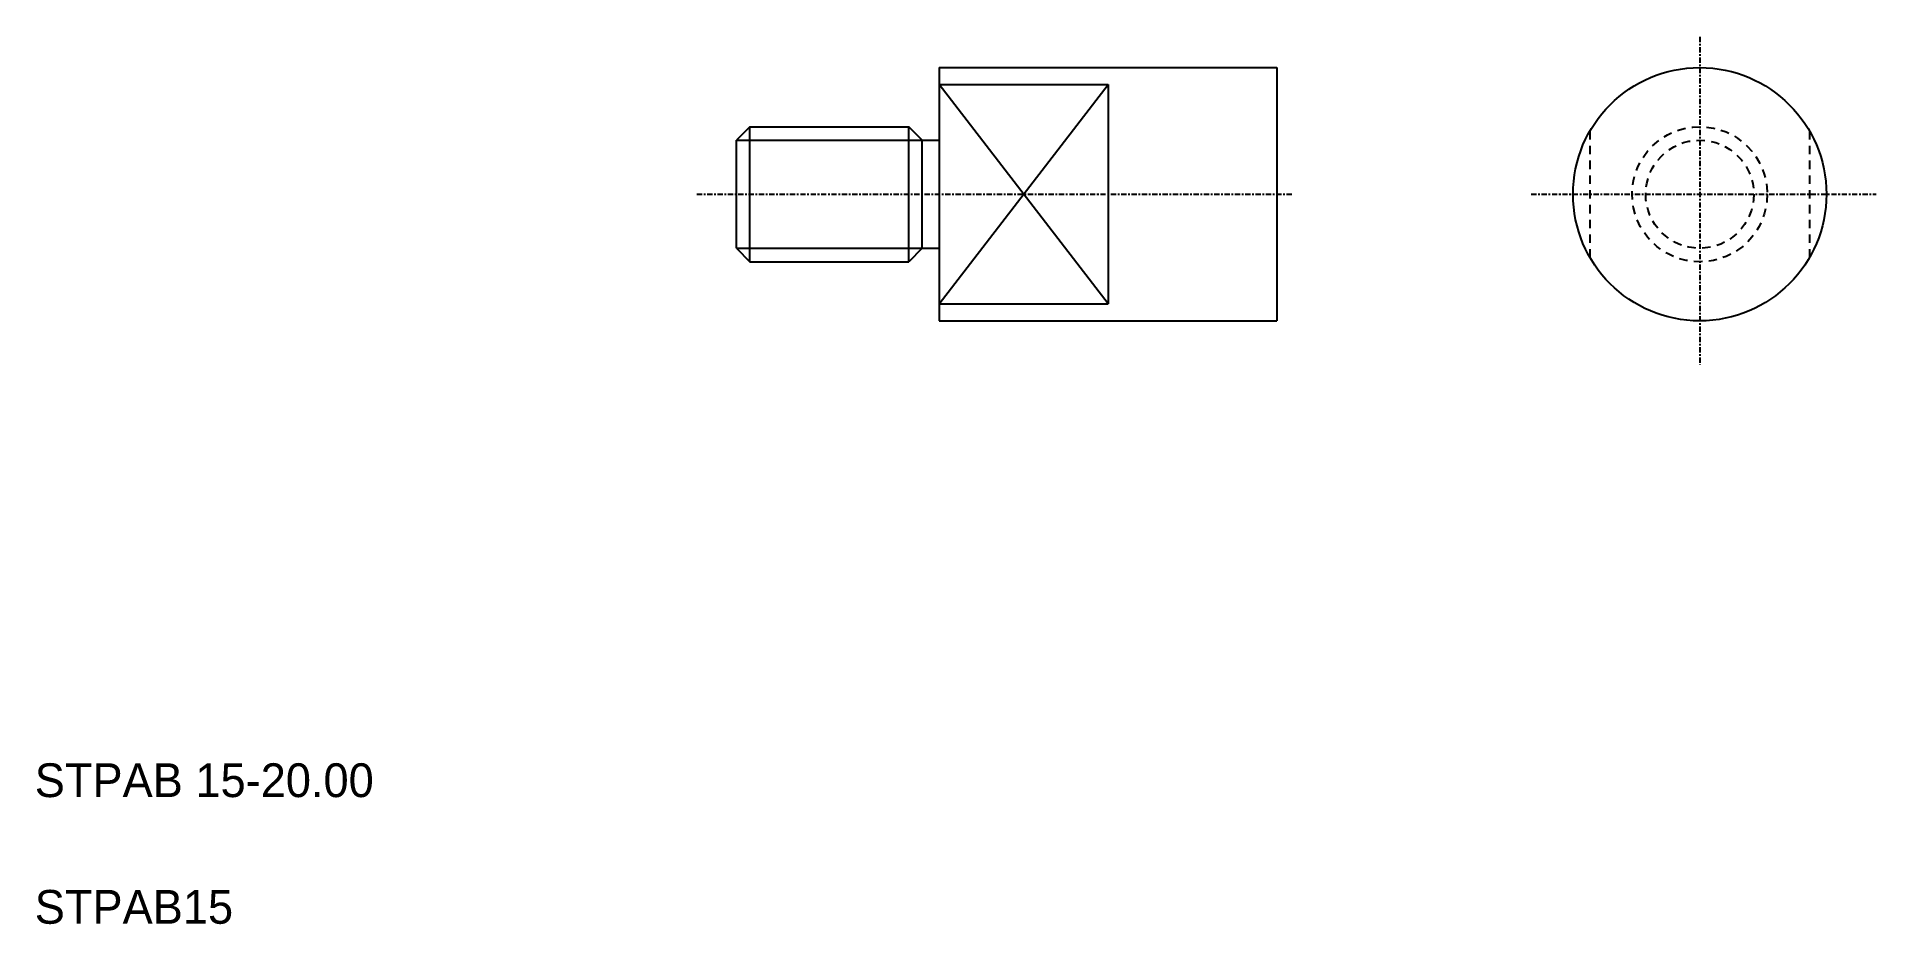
# Model space of a CAD drawing. Extents: x 5 to 114, y 5 to 58.
import ezdxf

# ---------------------------------------------------------------- set-up
doc = ezdxf.new("R2010")
doc.units = 0
doc.header["$LTSCALE"] = 0.25
doc.linetypes.add('CENTER', pattern=[2, 1.25, -0.25, 0.25, -0.25])
doc.linetypes.add('DASHED', pattern=[3.5, 2, -1.5])
doc.layers.get('0').update_dxf_attribs({"linetype": 'CONTINUOUS'})
doc.layers.add('CENTER', color=1, linetype='CENTER')

msp = doc.modelspace()

# ---------------------------------------------------------------- linework, layer by layer
for p, q in [((58.54, 55.7), (78.54, 55.7)), ((58.54, 55.7), (58.54, 40.7)), ((63.54, 55.7), (63.54, 55.7)), ((68.54, 55.7), (68.54, 55.7)), ((78.54, 55.7), (78.54, 40.7)), ((58.54, 54.7), (68.54, 54.7)), ((68.54, 54.7), (68.54, 41.7)), ((47.34, 52.2), (46.54, 51.4)), ((46.54, 45), (46.54, 51.4)), ((47.34, 52.2), (56.74, 52.2)), ((47.34, 44.2), (47.34, 52.2)), ((56.74, 44.2), (56.74, 52.2)), ((57.54, 51.4), (56.74, 52.2)), ((57.54, 45), (57.54, 51.4)), ((57.54, 51.4), (58.54, 51.4)), ((46.54, 45), (47.34, 44.2)), ((57.54, 45), (56.74, 44.2)), ((57.54, 45), (58.54, 45)), ((47.34, 44.2), (56.74, 44.2)), ((58.54, 41.7), (68.54, 41.7)), ((58.54, 40.7), (78.54, 40.7))]:
    msp.add_line(p, q)
at = {"color": 3}
for p, q in [((68.54, 41.7), (58.54, 54.7)), ((58.54, 41.7), (68.54, 54.7)), ((46.54, 51.4), (57.54, 51.4)), ((46.54, 45), (57.54, 45))]:
    msp.add_line(p, q, dxfattribs=at)
at = {"color": 3, "linetype": 'DASHED'}
for p, q in [((97.07, 51.94), (97.07, 44.46)), ((110.07, 51.94), (110.07, 44.46))]:
    msp.add_line(p, q, dxfattribs=at)
msp.add_circle((103.57, 48.2), 7.5)
for radius in [4, 3.2]:
    msp.add_circle((103.57, 48.2), radius, dxfattribs=at)
at = {"layer": 'CENTER', "color": 1, "linetype": 'CENTER'}
for p, q in [((103.57, 57.52), (103.57, 38.09)), ((44.2, 48.2), (79.43, 48.2)), ((93.6, 48.2), (114.02, 48.2))]:
    msp.add_line(p, q, dxfattribs=at)

# ---------------------------------------------------------------- texts
for s, p in [('STPAB 15-20.00', (5, 12.5)), ('STPAB15', (5, 5))]:
    msp.add_text(s, height=2).set_placement(p)

doc.saveas('drawing.dxf')
